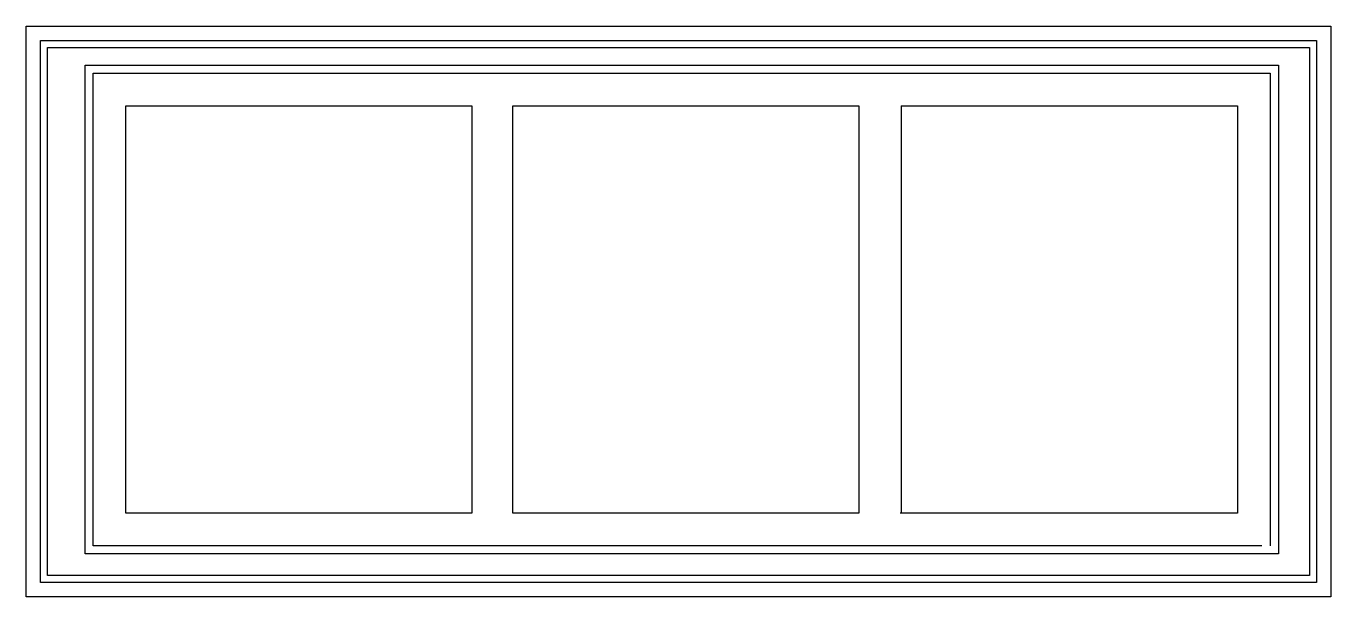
# Model space of a CAD drawing. Extents: x 119.84 to 122.24, y 262.25 to 263.3.
import ezdxf

# ---------------------------------------------------------------- set-up
doc = ezdxf.new("R2010")
doc.units = 0
doc.header["$LTSCALE"] = 0.03
doc.header["$MEASUREMENT"] = 0
doc.layers.get('0').update_dxf_attribs({"linetype": 'CONTINUOUS'})

msp = doc.modelspace()

# ---------------------------------------------------------------- linework, layer by layer
at = {"color": 1, "ltscale": 0.01}
for p, q in [((119.9519, 263.228), (122.1467, 263.228)), ((119.9519, 262.3291), (119.9519, 263.228)), ((122.1467, 263.228), (122.1467, 262.3291)), ((120.0268, 263.1531), (120.6635, 263.1531)), ((120.0268, 262.404), (120.0268, 263.1531)), ((120.6635, 263.1531), (120.6635, 262.404)), ((120.7384, 262.404), (120.7384, 263.1531)), ((120.7384, 263.1531), (121.3751, 263.1531)), ((121.3751, 263.1531), (121.3751, 262.404)), ((121.3751, 263.1531), (121.3751, 262.404)), ((121.4529, 263.1531), (122.0718, 263.1531)), ((121.4529, 263.1531), (121.4529, 262.404)), ((122.0718, 263.1531), (122.0718, 262.404)), ((120.6635, 262.404), (120.0268, 262.404)), ((121.3751, 262.404), (120.7384, 262.404)), ((122.0718, 262.404), (121.4511, 262.404)), ((122.1467, 262.3291), (119.9519, 262.3291))]:
    msp.add_line(p, q, dxfattribs=at)
at = {"color": 2, "ltscale": 0.01}
for p, q in [((119.9669, 263.213), (122.1317, 263.213)), ((119.9669, 262.3441), (119.9669, 263.213)), ((122.1317, 263.213), (122.1317, 262.3441)), ((122.1162, 262.3441), (119.9669, 262.3441))]:
    msp.add_line(p, q, dxfattribs=at)
for points in [[(119.8433, 263.2998), (122.2433, 263.2998), (122.2433, 262.2499), (119.8433, 262.2499)], [(119.8827, 263.2605), (122.204, 263.2605), (122.204, 262.2893), (119.8827, 262.2893)]]:
    msp.add_lwpolyline(points, close=True, dxfattribs=at)
at = {"color": 1, "ltscale": 0.01}
msp.add_lwpolyline([(119.8696, 263.2736), (122.2171, 263.2736), (122.2171, 262.2762), (119.8696, 262.2762)], close=True, dxfattribs=at)

doc.saveas('drawing.dxf')
